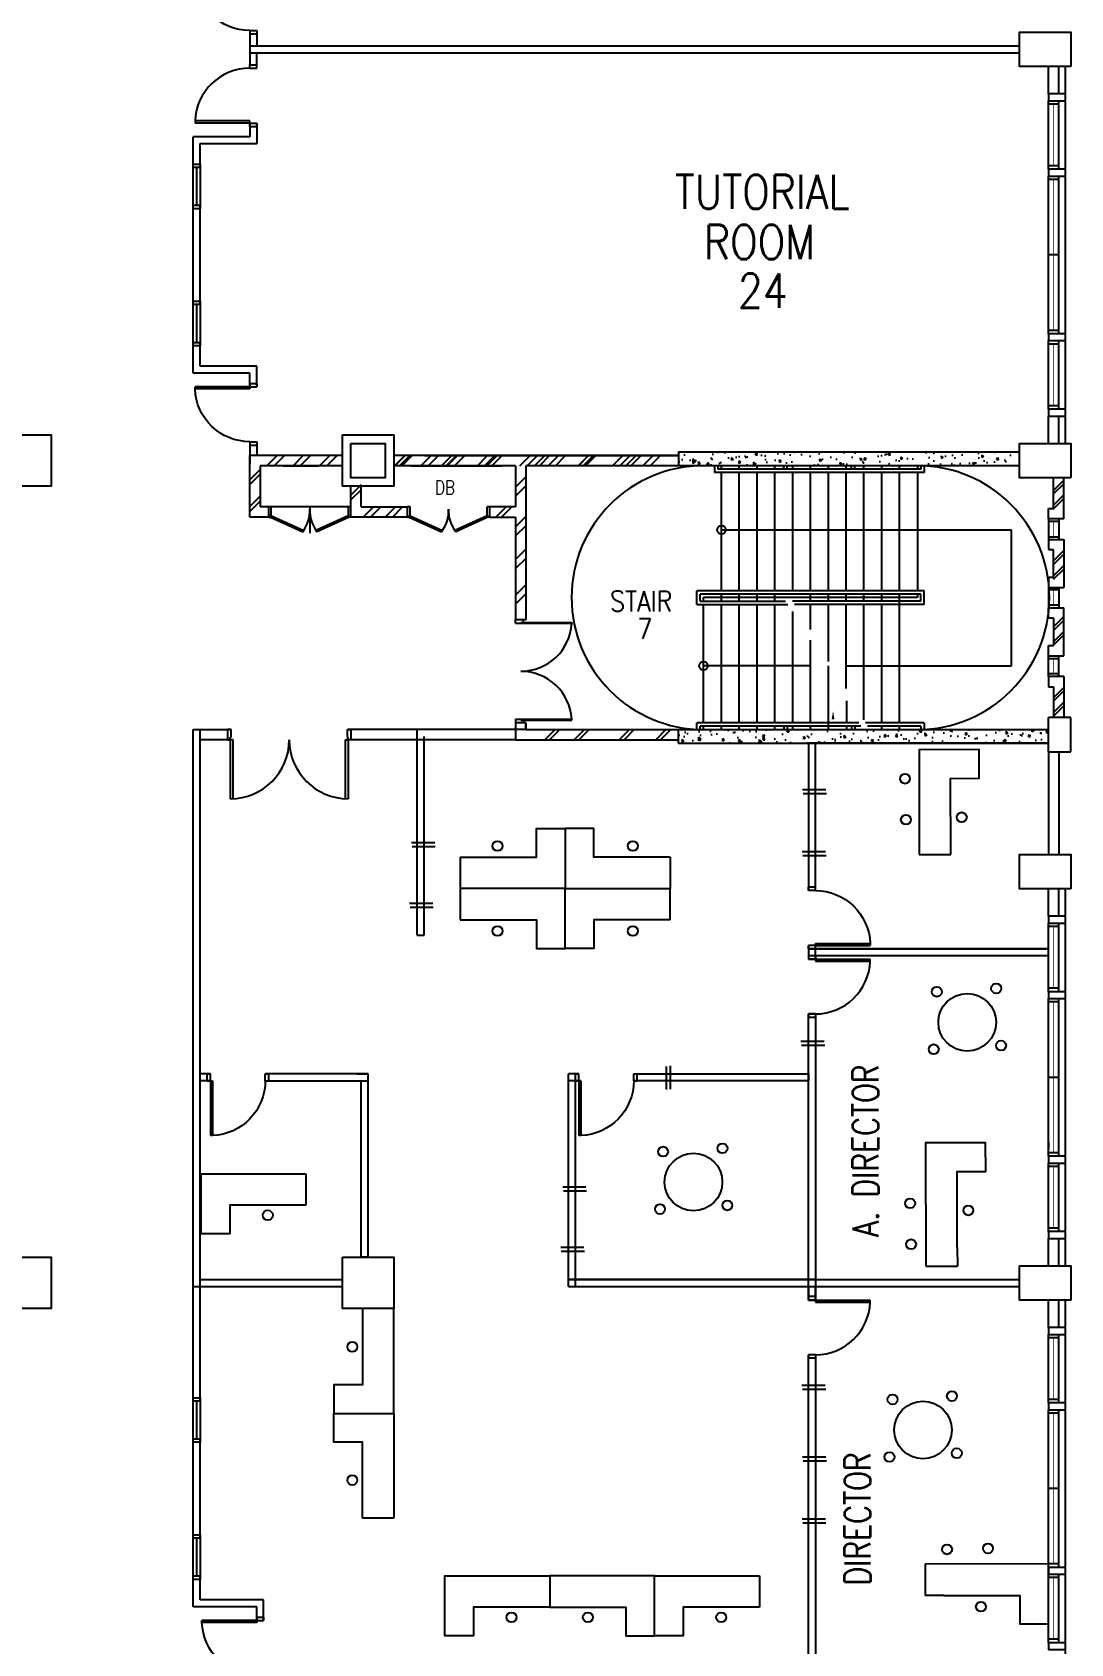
# Model space of a CAD drawing. Extents: x 2284769 to 2400769, y -845223 to -764674.
# Drawn here: x 2350620 to 2365769, y -831689 to -808174 of the extents above; entities that cross this region are included whole.
import ezdxf

# ---------------------------------------------------------------- set-up
doc = ezdxf.new("R2010")
doc.units = 0
doc.header["$LTSCALE"] = 10
doc.header["$MEASUREMENT"] = 0
doc.linetypes.add('DIVIDE', pattern=[1.25, 0.5, -0.25, 0, -0.25, 0, -0.25])
doc.layers.get('0').update_dxf_attribs({"linetype": 'CONTINUOUS'})
for name, color, linetype in [('COL', 3, 'CONTINUOUS'), ('DOOR', 5, 'CONTINUOUS'), ('DR', 7, 'CONTINUOUS'), ('H', 1, 'CONTINUOUS'), ('hatch', 7, 'CONTINUOUS'), ('LINE', 7, 'CONTINUOUS'), ('partition', 7, 'CONTINUOUS'), ('PL', 5, 'CONTINUOUS'), ('stair', 7, 'CONTINUOUS'), ('T25', 7, 'CONTINUOUS'), ('T50', 4, 'CONTINUOUS'), ('WALL', 2, 'CONTINUOUS'), ('WIN', 5, 'CONTINUOUS'), ('WP', 50, 'DIVIDE')]:
    doc.layers.add(name, color=color, linetype=linetype)
doc.styles.add('DIMTEXT', font='romans.shx', dxfattribs={"width": 0.8, "height": 400})
doc.styles.add('ROMANS', font='romans')
pattern_1 = [(95, (295872.48, 1160.54), (275.776, 231.40354), [37.5, -412.5]), (40, (295872.48, 1160.54), (-314.996084, 216.884075), [30, -330]), (145.4514, (295895.46, 1179.82), (-39.219734, 448.28764), [31.870095, -350.571056]), (91.1842, (295801.77, 1231.25), (435.8465, 318.80688), [56.25, -618.75]), (141.6356, (295838.1, 1257.8), (-13.94951, 674.85584), [47.80514, -525.8565]), (36.1842, (295801.77, 1231.25), (-13.95003, 674.85583), [45, -495]), (66, (295854.8, 1248.92), (353.385786, 68.69124), [37.5, -412.5]), (11, (295854.8, 1248.92), (-170.354297, 342.40422), [30, -330]), (116.4514, (295884.25, 1254.65), (183.03181, 411.09531), [31.870095, -350.571056]), (82.5, (295872.48, 1160.54), (-113.396593, 121.994909), [0, -326, 0, -335, 0, -331.25]), (52.5, (295872.48, 1160.54), (-46.436471, 232.454725), [0, -191, 0, -318.5, 0, -126.25]), (12.5, (295793.64, 1081.69), (196.709084, 180.760381), [0, -125, 0, -390, 0, -517.5]), (2.5, (295758.28, 1046.34), (170.794992, 241.579903), [0, -162.5, 0, -259, 0, -367.5])]

# ---------------------------------------------------------------- blocks, each defined once
blk = doc.blocks.new('FG')
at = {"layer": 'LINE', "linetype": 'Continuous'}
for points in [[(0, 0), (50, 0), (50, 100), (0, 100)], [(600, 0), (650, 0), (650, 100), (600, 100)]]:
    blk.add_lwpolyline(points, close=True, dxfattribs=at)
at = {"layer": 'LINE', "color": 5, "linetype": 'Continuous'}
for points in [[(600, 100), (50, 100)], [(50, 0), (600, 0)]]:
    blk.add_lwpolyline(points, dxfattribs=at)
at = {"layer": 'LINE', "color": 1, "linetype": 'Continuous'}
blk.add_lwpolyline([(50, 50), (600, 50)], dxfattribs=at)
blk = doc.blocks.new('D900')
at = {"layer": 'DOOR', "color": 7}
for p, q in [((50, 100), (50, 899)), ((80, 899), (50, 899)), ((80, 100), (80, 899)), ((0, 100), (0, 0)), ((0, 100), (50, 100)), ((0, 0), (50, 0)), ((50, 100), (50, 0)), ((50, 100), (80, 100)), ((850, 100), (850, 0)), ((850, 100), (900, 100)), ((850, 0), (900, 0)), ((900, 100), (900, 0))]:
    blk.add_line(p, q, dxfattribs=at)
blk.add_arc((50, 100), 800, 0, 87.8509, dxfattribs=at)
blk = doc.blocks.new('D1500-1')
at = {"layer": 'DR'}
for p, q in [((38, 77), (38, 821)), ((38, 821), (50, 820)), ((50, 0), (50, 820)), ((1462, 821), (1450, 820)), ((1450, 0), (1450, 820)), ((1462, 77), (1462, 821)), ((38, 115), (0, 115)), ((50, 0), (0, 0)), ((50, 77), (38, 77)), ((1450, 77), (1462, 77)), ((1462, 115), (1500, 115)), ((1450, 0), (1500, 0))]:
    blk.add_line(p, q, dxfattribs=at)
for centre, start, end in [((5, 77), 0.0238, 86.5289), ((1495, 77), 93.4711, 179.9762)]:
    blk.add_arc(centre, 745, start, end, dxfattribs=at)
blk = doc.blocks.new('DR-1800-B')
at = {"layer": 'DR'}
for p, q in [((-50, 0), (0, 0)), ((0, 0), (0, -150)), ((-1800, 0), (-1800, -150)), ((-1750, 0), (-1800, 0)), ((-1800, -150), (-1760, -150)), ((-1760, -150), (-1760, -110)), ((-1760, -110), (-1750, -110)), ((-1760, -150), (-1760, -1010)), ((-1720, -150), (-1760, -150)), ((-1750, -110), (-1750, 0)), ((-1720, -1009), (-1720, -150)), ((-80, -1009), (-80, -150)), ((-80, -150), (-40, -150)), ((-50, -110), (-50, 0)), ((-40, -110), (-50, -110)), ((-40, -150), (-40, -110)), ((-40, -150), (-40, -1010)), ((0, -150), (-40, -150))]:
    blk.add_line(p, q, dxfattribs=at)
for centre, start, end in [((-1760, -150), 270, 0), ((-40, -150), 180.0001, 270)]:
    blk.add_arc(centre, 860, start, end, dxfattribs=at)

msp = doc.modelspace()

# ---------------------------------------------------------------- hatches: boundary and pattern name
at = {"layer": 'hatch'}
h = msp.add_hatch(dxfattribs=at)
h.set_pattern_fill('AR-CONC', color=0, scale=50, angle=45, style=0)
h.set_pattern_definition(pattern_1)
h.paths.add_polyline_path([(2360049.4, -814299.1), (2365019.4, -814299.1), (2365019.4, -814499.1), (2360049.4, -814499.1)])
h = msp.add_hatch(dxfattribs=at)
h.set_pattern_fill('AR-CONC', color=0, scale=50, angle=45, style=0)
h.set_pattern_definition(pattern_1)
h.paths.add_polyline_path([(2360049.4, -818349.1), (2360049.4, -818549.1), (2365444.4, -818549.1), (2365444.4, -818349.1)])

# ---------------------------------------------------------------- linework, layer by layer
at = {"color": 0}
for p, q in [((2365694.4, -814174.1), (2365694.4, -808674.1)), ((2353794.4, -809499.1), (2353794.4, -809699.1)), ((2353894.4, -809499.1), (2353894.4, -809799.1)), ((2353794.4, -809699.1), (2352969.4, -809699.1)), ((2353794.4, -813149.1), (2352969.4, -813149.1)), ((2353894.4, -813049.1), (2353069.4, -813049.1)), ((2353794.4, -813349.1), (2353794.4, -813149.1)), ((2353894.4, -813349.1), (2353894.4, -813049.1)), ((2357669.4, -818349.1), (2357669.4, -818499.1)), ((2365694.4, -826174.1), (2365694.4, -820674.1)), ((2365694.4, -832174.1), (2365694.4, -826674.1)), ((2353894.4, -831149.1), (2352969.4, -831149.1)), ((2353994.4, -831049.1), (2353069.4, -831049.1)), ((2353894.4, -831349.1), (2353894.4, -831149.1)), ((2353994.4, -831149.1), (2353994.4, -831049.1)), ((2353994.4, -831349.1), (2353994.4, -831049.1))]:
    msp.add_line(p, q, dxfattribs=at)
at = {"linetype": 'Continuous', "ltscale": 0.6}
for p, q in [((2352969.4, -820374.1), (2352969.4, -818349.1)), ((2352969.4, -818349.1), (2353469.4, -818349.1)), ((2353069.4, -820474.1), (2353069.4, -818349.1)), ((2353069.4, -818499.1), (2353069.4, -818349.1)), ((2353069.4, -818349.1), (2353519.4, -818349.1)), ((2353509.4, -818499.1), (2353069.4, -818499.1)), ((2357669.4, -818499.1), (2355189.4, -818499.1)), ((2355189.4, -818499.1), (2355189.4, -818499.1)), ((2357819.4, -818349.1), (2355219.4, -818349.1)), ((2356237.4, -821351.2), (2356237.4, -818351.2)), ((2356337.4, -821351.2), (2356337.4, -818451.2)), ((2365444.4, -818549.1), (2361944.4, -818549.1)), ((2361944.4, -818549.1), (2362044.4, -818549.1)), ((2362044.4, -818549.1), (2361944.4, -818549.1)), ((2361944.4, -818549.1), (2361944.4, -820699.1)), ((2362044.4, -820699.1), (2362044.4, -818549.1)), ((2361856.4, -819222.8), (2362195.8, -819222.8)), ((2361865.3, -819281.4), (2362204.7, -819281.4)), ((2356151.5, -819997.7), (2356490.9, -819997.7)), ((2356160.4, -820056.3), (2356499.8, -820056.3)), ((2361850.8, -820127), (2362190.2, -820127)), ((2361859.7, -820185.7), (2362199.1, -820185.7)), ((2363560.1, -820173.4), (2364017.7, -820172)), ((2356864.5, -820211.2), (2356864.5, -821126.4)), ((2359923.6, -820211.2), (2359923.6, -820668.8)), ((2359923.6, -820211.2), (2359923.6, -820668.8)), ((2359923.6, -820211.2), (2359923.6, -820668.8)), ((2359923.6, -821126.4), (2359923.6, -820668.8)), ((2359923.6, -821126.4), (2359923.6, -820668.8)), ((2359923.6, -821126.4), (2359923.6, -820668.8)), ((2356122.1, -820880.3), (2356461.5, -820880.3)), ((2356131, -820939), (2356470.4, -820939)), ((2356237.4, -821351.2), (2356337.4, -821351.2)), ((2361944.4, -821499.1), (2361944.4, -821699.1)), ((2362044.4, -821499.1), (2361944.4, -821499.1)), ((2365444.4, -821549.1), (2361944.4, -821549.1)), ((2361944.4, -821549.1), (2365444.4, -821549.1)), ((2362044.4, -821699.1), (2362044.4, -821499.1)), ((2365444.4, -821649.1), (2361944.4, -821649.1)), ((2361944.4, -821699.1), (2362044.4, -821699.1)), ((2361944.4, -826674.1), (2361944.4, -822499.1)), ((2361944.4, -822499.1), (2362044.4, -822499.1)), ((2362044.4, -822499.1), (2362044.4, -826674.1)), ((2361832.2, -822896.4), (2362171.6, -822896.4)), ((2361841.2, -822955), (2362180.6, -822955)), ((2359866, -823264), (2359866, -823603.4)), ((2359924.6, -823255.1), (2359924.6, -823594.4)), ((2353219.4, -823374.1), (2353069.4, -823374.1)), ((2353219.4, -823374.1), (2353069.4, -823374.1)), ((2353219.4, -823474.1), (2353069.4, -823474.1)), ((2355519.4, -823374.1), (2354019.4, -823374.1)), ((2354069.4, -823474.1), (2355519.4, -823474.1)), ((2355355.4, -823374.1), (2355519.4, -823374.1)), ((2355419.4, -826049.1), (2355419.4, -823474.1)), ((2355519.4, -826049.1), (2355519.4, -823374.1)), ((2358444.4, -826474.1), (2358444.4, -823374.1)), ((2358594.4, -823374.1), (2358444.4, -823374.1)), ((2358624.4, -823474.1), (2358444.4, -823474.1)), ((2358544.4, -826474.1), (2358544.4, -823474.1)), ((2359394.4, -823374.1), (2361944.4, -823374.1)), ((2361944.4, -823474.1), (2359394.4, -823474.1)), ((2361944.4, -823374.1), (2361944.4, -823474.1)), ((2363651.9, -824380.2), (2363654.5, -826180.2)), ((2354612.8, -824830.7), (2354612.8, -825288.4)), ((2358358.5, -825020.6), (2358697.9, -825020.6)), ((2358367.4, -825079.2), (2358706.8, -825079.2)), ((2355519.4, -826049.1), (2355419.4, -826049.1)), ((2358329, -825903.2), (2358668.4, -825903.2)), ((2358338, -825961.9), (2358677.4, -825961.9)), ((2364114, -825908.4), (2364114.8, -826178.8)), ((2363654.5, -826180.2), (2364114.8, -826178.8)), ((2361944.4, -826374.1), (2358444.4, -826374.1)), ((2358444.4, -826374.1), (2358544.4, -826374.1)), ((2362044.4, -826374.1), (2361944.4, -826374.1)), ((2361944.4, -826474.1), (2361944.4, -826674.1)), ((2362044.4, -826674.1), (2362044.4, -826474.1)), ((2361944.4, -826674.1), (2362044.4, -826674.1)), ((2355894.4, -826799.1), (2355436.8, -826799.1)), ((2361944.4, -832374.1), (2361944.4, -827474.1)), ((2362044.4, -827474.1), (2362044.4, -832374.1)), ((2361848.3, -827916.8), (2362187.7, -827916.8)), ((2361857.3, -827975.4), (2362196.6, -827975.4)), ((2361855.6, -828961.2), (2362195, -828961.2)), ((2361864.5, -829019.9), (2362203.9, -829019.9)), ((2355894.4, -829858.3), (2355436.8, -829858.3)), ((2355894.4, -829858.3), (2355436.8, -829858.3)), ((2361850, -829865.5), (2362189.4, -829865.5)), ((2361858.9, -829924.1), (2362198.3, -829924.1)), ((2365444.4, -830524.1), (2363644.4, -830526.8)), ((2363644.4, -830526.8), (2363645.8, -830987.1)), ((2358168.4, -830698.2), (2358168.4, -831155.9)), ((2358168.4, -830698.2), (2358168.4, -831155.9)), ((2361227.6, -830698.2), (2361227.6, -831155.9)), ((2363916.2, -830986.3), (2363645.8, -830987.1))]:
    msp.add_line(p, q, dxfattribs=at)
at = {"color": 0}
msp.add_lwpolyline([(2353069.4, -809799.1), (2353894.4, -809799.1)], dxfattribs=at)
at = {"linetype": 'Continuous', "ltscale": 0.6}
for points in [[(2364017.7, -820172), (2364014.5, -819062.1), (2364432.2, -819060.9), (2364430.9, -818641.2), (2363555.6, -818643.8), (2363560.1, -820173.4)], [(2356864.5, -820211.2), (2357974.3, -820211.2), (2357974.3, -819793.4), (2358394, -819793.4), (2358394, -820668.8), (2356864.5, -820668.8)], [(2359923.6, -820211.2), (2358813.7, -820211.2), (2358813.7, -819793.4), (2358394, -819793.4), (2358394, -820668.8), (2359923.6, -820668.8)], [(2356864.5, -821126.4), (2357974.3, -821126.4), (2357974.3, -821544.2), (2358394, -821544.2), (2358394, -820668.8), (2356864.5, -820668.8)], [(2359923.6, -821126.4), (2358813.7, -821126.4), (2358813.7, -821544.2), (2358394, -821544.2), (2358394, -820668.8), (2359923.6, -820668.8)], [(2364114, -825908.4), (2364110.8, -824798.5), (2364528.5, -824797.3), (2364527.2, -824377.6), (2363651.9, -824380.2), (2363654.5, -826180.2)], [(2354612.8, -825288.4), (2353502.9, -825288.4), (2353502.9, -825706.1), (2353083.3, -825706.1), (2353083.3, -824830.7), (2354612.8, -824830.7)], [(2355436.8, -826799.1), (2355436.8, -827909), (2355019, -827909), (2355019, -828328.7), (2355894.4, -828328.7), (2355894.4, -826799.1)], [(2355436.8, -829858.3), (2355436.8, -828748.4), (2355019, -828748.4), (2355019, -828328.7), (2355894.4, -828328.7), (2355894.4, -829858.3)], [(2363916.2, -830986.3), (2365026.1, -830983), (2365027.3, -831400.7), (2365447, -831399.5), (2365444.4, -830524.1), (2363644.4, -830526.8)], [(2358168.4, -831155.9), (2357058.5, -831155.9), (2357058.5, -831573.6), (2356638.8, -831573.6), (2356638.8, -830698.2), (2358168.4, -830698.2)], [(2358168.4, -831155.9), (2359278.3, -831155.9), (2359278.3, -831573.6), (2359698, -831573.6), (2359698, -830698.2), (2358168.4, -830698.2)], [(2361227.6, -831155.9), (2360117.7, -831155.9), (2360117.7, -831573.6), (2359698, -831573.6), (2359698, -830698.2), (2361227.6, -830698.2)]]:
    msp.add_lwpolyline(points, dxfattribs=at)
at = {"color": 0, "ltscale": 0.6}
for centre, radius in [((2363351.9, -819066.6), 72.4), ((2363365.4, -819663.8), 72.4), ((2364178.9, -819629.1), 72.4), ((2357406.9, -820048.4), 72.4), ((2359381.1, -820048.4), 72.4), ((2357406.9, -821289.2), 72.4), ((2359381.1, -821289.2), 72.4), ((2364682.1, -822127.2), 72.4), ((2363815.5, -822175.2), 72.4), ((2364258.7, -822620), 420.4), ((2363770.5, -823014.7), 72.4), ((2364752.9, -822959.9), 72.4), ((2359822.2, -824507.8), 72.4), ((2360688.8, -824459.7), 72.4), ((2360265.4, -824952.5), 420.4), ((2354055.6, -825436.2), 72.4), ((2359777.2, -825347.2), 72.4), ((2360759.6, -825292.4), 72.4), ((2363426.6, -825262.8), 72.4), ((2364275.2, -825365.5), 72.4), ((2363440.1, -825860), 72.4), ((2355288.9, -827356.4), 72.4), ((2363169.7, -828124), 72.4), ((2363612.9, -828568.8), 420.4), ((2364036.3, -828076), 72.4), ((2363124.6, -828963.5), 72.4), ((2364107, -828908.7), 72.4), ((2355288.9, -829301), 72.4), ((2363964.6, -830312.4), 72.4), ((2364561.9, -830298.9), 72.4), ((2357611.1, -831303.8), 72.4), ((2358725.7, -831303.8), 72.4), ((2360670.3, -831303.8), 72.4), ((2364459.1, -831147.5), 72.4)]:
    msp.add_circle(centre, radius, dxfattribs=at)
at = {"layer": 'COL', "color": 0}
for p, q in [((2360049.4, -814299.1), (2365019.4, -814299.1)), ((2360049.4, -814299.1), (2360049.4, -814499.1)), ((2365019.4, -814499.1), (2360049.4, -814499.1)), ((2365444.4, -818674.1), (2365444.4, -818174.1)), ((2365769.4, -818174.1), (2365444.4, -818174.1)), ((2365769.4, -818674.1), (2365769.4, -818174.1)), ((2360049.4, -818349.1), (2365444.4, -818349.1)), ((2360049.4, -818549.1), (2360049.4, -818349.1)), ((2360049.4, -818549.1), (2365444.4, -818549.1)), ((2365444.4, -818674.1), (2365769.4, -818674.1))]:
    msp.add_line(p, q, dxfattribs=at)
for points in [[(2365769.4, -808674.1), (2365019.4, -808674.1), (2365019.4, -808174.1), (2365769.4, -808174.1)], [(2350144.4, -814049.1), (2350894.4, -814049.1), (2350894.4, -814799.1), (2350144.4, -814799.1)], [(2355144.4, -814049.1), (2355894.4, -814049.1), (2355894.4, -814799.1), (2355144.4, -814799.1)], [(2355269.4, -814174.1), (2355769.4, -814174.1), (2355769.4, -814674.1), (2355269.4, -814674.1)], [(2365769.4, -814674.1), (2365019.4, -814674.1), (2365019.4, -814174.1), (2365769.4, -814174.1)], [(2365769.4, -820674.1), (2365019.4, -820674.1), (2365019.4, -820174.1), (2365769.4, -820174.1)], [(2350144.4, -826049.1), (2350894.4, -826049.1), (2350894.4, -826799.1), (2350144.4, -826799.1)], [(2355144.4, -826049.1), (2355894.4, -826049.1), (2355894.4, -826799.1), (2355144.4, -826799.1)], [(2365769.4, -826674.1), (2365019.4, -826674.1), (2365019.4, -826174.1), (2365769.4, -826174.1)]]:
    msp.add_lwpolyline(points, close=True, dxfattribs=at)
at = {"layer": 'DOOR', "color": 0}
for p, q in [((2354069.4, -815249.1), (2354094.4, -815249.1)), ((2354094.4, -815249.1), (2354094.4, -815224.1)), ((2354094.4, -815224.1), (2354107.4, -815224.1)), ((2354108.2, -815228.3), (2354094.4, -815249.1)), ((2354094.4, -815249.1), (2354565.4, -815462.4)), ((2354107.4, -815224.1), (2354107.4, -815099.1)), ((2354108.2, -815228.3), (2354580.3, -815442.3)), ((2355230.6, -815228.3), (2354758.5, -815442.3)), ((2355244.4, -815249.1), (2354773.4, -815462.4)), ((2355230.6, -815228.3), (2355244.4, -815249.1)), ((2355231.4, -815224.1), (2355231.4, -815099.1)), ((2355269.4, -815099.1), (2355231.4, -815099.1)), ((2355244.4, -815224.1), (2355231.4, -815224.1)), ((2355244.4, -815249.1), (2355244.4, -815224.1)), ((2355269.4, -815249.1), (2355244.4, -815249.1)), ((2356093.3, -815249.1), (2356118.3, -815249.1)), ((2356131.3, -815099.1), (2356095.5, -815099.1)), ((2356118.3, -815249.1), (2356118.3, -815224.1)), ((2356118.3, -815224.1), (2356131.3, -815224.1)), ((2356132.1, -815228.3), (2356118.3, -815249.1)), ((2356118.3, -815249.1), (2356589.3, -815462.4)), ((2356131.3, -815224.1), (2356131.3, -815099.1)), ((2356132.1, -815228.3), (2356604.2, -815442.3)), ((2357254.5, -815228.3), (2356782.4, -815442.3)), ((2357268.3, -815249.1), (2356797.3, -815462.4)), ((2357254.5, -815228.3), (2357268.3, -815249.1)), ((2357255.3, -815224.1), (2357255.3, -815099.1)), ((2357293.3, -815099.1), (2357255.3, -815099.1)), ((2357268.3, -815224.1), (2357255.3, -815224.1)), ((2357268.3, -815249.1), (2357268.3, -815224.1)), ((2357293.3, -815249.1), (2357268.3, -815249.1))]:
    msp.add_line(p, q, dxfattribs=at)
for centre, start, end in [((2354172, -815155.4), 322.03455, 2.4491), ((2355166.8, -815155.4), 177.5509, 217.96545), ((2356195.9, -815155.4), 322.03455, 2.4491), ((2357190.7, -815155.4), 177.5509, 217.96545)]:
    msp.add_arc(centre, 499, start, end, dxfattribs=at)
at = {"layer": 'DR', "color": 0}
for p, q in [((2354670.5, -815099.1), (2354670.5, -815483.5)), ((2352969.4, -826474.1), (2352969.4, -820374.1)), ((2353069.4, -826374.1), (2353069.4, -820474.1)), ((2352969.4, -828149.1), (2352969.4, -826474.1)), ((2353069.4, -828149.1), (2353069.4, -826374.1)), ((2352969.4, -830149.1), (2352969.4, -828699.1)), ((2353069.4, -830149.1), (2353069.4, -828699.1)), ((2352969.4, -831149.1), (2352969.4, -830699.1)), ((2353069.4, -831049.1), (2353069.4, -830699.1))]:
    msp.add_line(p, q, dxfattribs=at)
at = {"layer": 'H', "color": 0}
for p, q in [((2353944.4, -814554.2), (2353794.4, -814704.2)), ((2356058.1, -814349.1), (2355908.1, -814499.1)), ((2356128.8, -814349.1), (2355978.8, -814499.1)), ((2356738.9, -814349.1), (2356588.9, -814499.1)), ((2356809.6, -814349.1), (2356659.6, -814499.1)), ((2357402.9, -814349.1), (2357252.9, -814499.1)), ((2357473.6, -814349.1), (2357323.6, -814499.1)), ((2358096.9, -814349.1), (2357946.9, -814499.1)), ((2358167.6, -814349.1), (2358017.6, -814499.1)), ((2358736.4, -814349.1), (2358586.4, -814499.1)), ((2358807.1, -814349.1), (2358657.1, -814499.1)), ((2359430.4, -814349.1), (2359280.4, -814499.1)), ((2359501.1, -814349.1), (2359351.1, -814499.1)), ((2353944.4, -814624.9), (2353794.4, -814774.9)), ((2355419.4, -814778.5), (2355269.4, -814928.5)), ((2365517.3, -814859.9), (2365667.3, -814709.9)), ((2365517.3, -814911.6), (2365667.3, -814761.6)), ((2353944.4, -814944.4), (2353794.4, -815094.4)), ((2353944.4, -815015.1), (2353794.4, -815165.1)), ((2355419.4, -814849.2), (2355269.4, -814999.2)), ((2365519.4, -815076.6), (2365669.4, -814926.6)), ((2365519.4, -815128.3), (2365669.4, -814978.3)), ((2365517.3, -815888.5), (2365667.3, -815738.5)), ((2365517.3, -815940.2), (2365667.3, -815790.2)), ((2365519.4, -816105.3), (2365669.4, -815955.3)), ((2365519.4, -816156.9), (2365669.4, -816006.9)), ((2365517.3, -816851), (2365667.3, -816701)), ((2365517.3, -816902.7), (2365667.3, -816752.7)), ((2365519.4, -817067.8), (2365669.4, -816917.8)), ((2365519.4, -817119.4), (2365669.4, -816969.4)), ((2365517.3, -817884.2), (2365667.3, -817734.2)), ((2365517.3, -817935.9), (2365667.3, -817785.9)), ((2365519.4, -818100.9), (2365669.4, -817950.9)), ((2365519.4, -818152.6), (2365669.4, -818002.6)), ((2358245.9, -818349.1), (2358095.9, -818499.1)), ((2358316.6, -818349.1), (2358166.6, -818499.1)), ((2358674.9, -818349.1), (2358524.9, -818499.1)), ((2358745.6, -818349.1), (2358595.6, -818499.1)), ((2359331.9, -818349.1), (2359181.9, -818499.1)), ((2359402.6, -818349.1), (2359252.6, -818499.1)), ((2359864.5, -818349.1), (2359714.5, -818499.1)), ((2359935.3, -818349.1), (2359785.3, -818499.1))]:
    msp.add_line(p, q, dxfattribs=at)
at = {"layer": 'hatch', "color": 0}
for p, q in [((2354042.7, -814499.1), (2354192.7, -814349.1)), ((2354148.7, -814499.1), (2354298.7, -814349.1)), ((2354424.5, -814499.1), (2354574.5, -814349.1)), ((2354530.6, -814499.1), (2354680.6, -814349.1)), ((2354809.8, -814499.1), (2354959.8, -814349.1)), ((2354915.8, -814499.1), (2355065.8, -814349.1)), ((2355906, -814499.1), (2356056, -814349.1)), ((2356012.1, -814499.1), (2356162.1, -814349.1)), ((2356287.9, -814499.1), (2356437.9, -814349.1)), ((2356393.9, -814499.1), (2356543.9, -814349.1)), ((2356673.1, -814499.1), (2356823.1, -814349.1)), ((2356779.2, -814499.1), (2356929.2, -814349.1)), ((2357112.9, -814499.1), (2357262.9, -814349.1)), ((2357219, -814499.1), (2357369, -814349.1)), ((2357734.5, -814499.1), (2357884.5, -814349.1)), ((2357840.6, -814499.1), (2357990.6, -814349.1)), ((2358144.8, -814499.1), (2358294.8, -814349.1)), ((2358250.9, -814499.1), (2358400.9, -814349.1)), ((2358584.6, -814499.1), (2358734.6, -814349.1)), ((2358690.7, -814499.1), (2358840.7, -814349.1)), ((2359086.9, -814499.1), (2359236.9, -814349.1)), ((2359193, -814499.1), (2359343, -814349.1)), ((2359526.7, -814499.1), (2359676.7, -814349.1)), ((2359632.8, -814499.1), (2359782.8, -814349.1)), ((2357819.4, -814660.9), (2357669.4, -814810.9)), ((2357819.4, -814793.3), (2357669.4, -814943.3)), ((2355269.4, -815099.1), (2354071.6, -815099.1)), ((2355447.4, -815249.1), (2355597.4, -815099.1)), ((2355553.4, -815249.1), (2355703.4, -815099.1)), ((2355766.9, -815249.1), (2355916.9, -815099.1)), ((2355873, -815249.1), (2356023, -815099.1)), ((2357383.3, -815249.1), (2357533.3, -815099.1)), ((2357464.4, -815249.1), (2357614.4, -815099.1)), ((2357819.4, -815242.3), (2357669.4, -815392.3)), ((2357819.4, -815374.7), (2357669.4, -815524.7)), ((2357819.4, -815718.6), (2357669.4, -815868.6)), ((2357819.4, -815851), (2357669.4, -816001)), ((2357819.4, -816237), (2357669.4, -816387)), ((2357819.4, -816369.4), (2357669.4, -816519.4))]:
    msp.add_line(p, q, dxfattribs=at)
at = {"layer": 'partition', "color": 0}
for p, q in [((2353794.4, -808199.1), (2353794.4, -808649.1)), ((2353894.4, -808199.1), (2353894.4, -808374.1)), ((2353794.4, -808374.1), (2365019.4, -808374.1)), ((2353794.4, -808474.1), (2365019.4, -808474.1)), ((2353894.4, -808649.1), (2353894.4, -808474.1)), ((2353794.4, -814199.1), (2353794.4, -814474.1)), ((2353894.4, -814199.1), (2353894.4, -814349.1)), ((2365444.4, -824374.1), (2365444.4, -824474.1)), ((2352969.4, -826474.1), (2355144.4, -826474.1)), ((2353069.4, -826374.1), (2355144.4, -826374.1)), ((2358444.4, -826374.1), (2365019.4, -826374.1)), ((2358444.4, -826474.1), (2365019.4, -826474.1))]:
    msp.add_line(p, q, dxfattribs=at)
at = {"layer": 'PL', "color": 0}
for p, q in [((2365444.4, -815274.1), (2365444.4, -815574.1)), ((2365594.4, -815312.1), (2365444.4, -815312.1)), ((2365594.4, -815274.1), (2365594.4, -815574.1)), ((2365444.4, -816274.1), (2365444.4, -816574.1)), ((2365594.4, -816312.1), (2365444.4, -816312.1)), ((2365594.4, -816274.1), (2365594.4, -816574.1)), ((2365594.4, -816536.1), (2365444.4, -816536.1)), ((2365443, -817574.1), (2365443, -817274.1)), ((2365594.4, -817574.1), (2365594.4, -817274.1)), ((2365594.4, -817536.1), (2365444.4, -817536.1))]:
    msp.add_line(p, q, dxfattribs=at)
at = {"layer": 'stair', "color": 0}
for p, q in [((2352969.4, -810149.1), (2352969.4, -809699.1)), ((2353069.4, -810149.1), (2353069.4, -809799.1)), ((2352969.4, -812149.1), (2352969.4, -810699.1)), ((2353069.4, -812149.1), (2353069.4, -810699.1)), ((2352969.4, -813149.1), (2352969.4, -812699.1)), ((2353069.4, -813049.1), (2353069.4, -812699.1)), ((2360573.1, -814499.1), (2360573.1, -814599.1)), ((2360623.1, -814499.1), (2360623.1, -814549.1)), ((2363583.1, -814549.1), (2360623.1, -814549.1)), ((2360673.1, -814549.1), (2360673.1, -814499.1)), ((2360933.1, -814549.1), (2360933.1, -814499.1)), ((2361193.1, -814549.1), (2361193.1, -814499.1)), ((2361453.1, -814549.1), (2361453.1, -814499.1)), ((2361584.8, -814549.1), (2361584.8, -814499.1)), ((2361634.8, -814549.1), (2361634.8, -814499.1)), ((2361713.1, -814549.1), (2361713.1, -814499.1)), ((2361973.1, -814549.1), (2361973.1, -814499.1)), ((2362233.1, -814549.1), (2362233.1, -814499.1)), ((2362493.1, -814549.1), (2362493.1, -814499.1)), ((2362571.4, -814549.1), (2362571.4, -814499.1)), ((2362621.4, -814549.1), (2362621.4, -814499.1)), ((2362753.1, -814549.1), (2362753.1, -814499.1)), ((2363013.1, -814549.1), (2363013.1, -814499.1)), ((2363273.1, -814549.1), (2363273.1, -814499.1)), ((2363533.1, -814499.1), (2363533.1, -814549.1)), ((2363583.1, -814499.1), (2363583.1, -814549.1)), ((2363633.1, -814499.1), (2363633.1, -814599.1)), ((2363633.1, -814599.1), (2360573.1, -814599.1)), ((2360673.1, -816324.1), (2360673.1, -814599.1)), ((2360933.1, -816324.1), (2360933.1, -814599.1)), ((2361193.1, -816324.1), (2361193.1, -814599.1)), ((2361453.1, -816324.1), (2361453.1, -814599.1)), ((2361713.1, -816324.1), (2361713.1, -814599.1)), ((2361973.1, -816324.1), (2361973.1, -814599.1)), ((2362233.1, -816324.1), (2362233.1, -814599.1)), ((2362493.1, -816324.1), (2362493.1, -814599.1)), ((2362753.1, -816324.1), (2362753.1, -814599.1)), ((2363013.1, -816324.1), (2363013.1, -814599.1)), ((2363273.1, -816324.1), (2363273.1, -814599.1)), ((2363533.1, -814599.1), (2363533.1, -816324.1)), ((2360673.1, -815436.6), (2364905.7, -815436.6)), ((2364905.7, -817420.7), (2364905.7, -815436.6)), ((2363633.1, -816324.1), (2360313.1, -816324.1)), ((2360313.1, -816524.1), (2360313.1, -816324.1)), ((2363583.1, -816374.1), (2360363.1, -816374.1)), ((2360363.1, -816474.1), (2360363.1, -816374.1)), ((2360708.1, -816424.1), (2360413.1, -816424.1)), ((2360413.1, -816474.1), (2360413.1, -816424.1)), ((2360673.1, -816424.1), (2360673.1, -816374.1)), ((2363533.1, -816424.1), (2360673.1, -816424.1)), ((2360673.1, -816474.1), (2360673.1, -816424.1)), ((2360933.1, -816424.1), (2360933.1, -816374.1)), ((2360933.1, -816474.1), (2360933.1, -816424.1)), ((2361193.1, -816424.1), (2361193.1, -816374.1)), ((2361193.1, -816424.1), (2361193.1, -816374.1)), ((2361193.1, -816474.1), (2361193.1, -816424.1)), ((2361453.1, -816424.1), (2361453.1, -816374.1)), ((2361453.1, -816424.1), (2361453.1, -816374.1)), ((2361453.1, -816474.1), (2361453.1, -816424.1)), ((2363533.1, -816424.1), (2361733.7, -816424.1)), ((2361973.1, -816424.1), (2361973.1, -816374.1)), ((2361973.1, -816474.1), (2361973.1, -816424.1)), ((2361973.1, -816474.1), (2361973.1, -816428.5)), ((2362233.1, -816424.1), (2362233.1, -816374.1)), ((2362233.1, -816474.1), (2362233.1, -816424.1)), ((2362233.1, -816474.1), (2362233.1, -816424.1)), ((2362493.1, -816424.1), (2362493.1, -816374.1)), ((2362493.1, -816474.1), (2362493.1, -816424.1)), ((2362493.1, -816474.1), (2362493.1, -816424.1)), ((2362753.1, -816424.1), (2362753.1, -816374.1)), ((2362753.1, -816474.1), (2362753.1, -816424.1)), ((2362753.1, -816474.1), (2362753.1, -816424.1)), ((2363013.1, -816424.1), (2363013.1, -816374.1)), ((2363013.1, -816474.1), (2363013.1, -816424.1)), ((2363013.1, -816474.1), (2363013.1, -816424.1)), ((2363273.1, -816424.1), (2363273.1, -816374.1)), ((2363273.1, -818249.1), (2363273.1, -816374.1)), ((2363273.1, -816474.1), (2363273.1, -816424.1)), ((2363273.1, -816474.1), (2363273.1, -816424.1)), ((2363533.1, -816374.1), (2363533.1, -816424.1)), ((2363583.1, -816474.1), (2363583.1, -816374.1)), ((2363633.1, -816524.1), (2363633.1, -816324.1)), ((2360313.1, -816524.1), (2361640.1, -816524.1)), ((2360363.1, -816474.1), (2361608.2, -816474.1)), ((2360413.1, -818249.1), (2360413.1, -816524.1)), ((2360673.1, -818249.1), (2360673.1, -816524.1)), ((2360933.1, -818249.1), (2360933.1, -816524.1)), ((2361193.1, -818249.1), (2361193.1, -816524.1)), ((2361453.1, -818249.1), (2361453.1, -816524.1)), ((2363583.1, -816474.1), (2361708.8, -816474.1)), ((2361713.1, -818249.1), (2361713.1, -816626.8)), ((2363633.1, -816524.1), (2361740.8, -816524.1)), ((2361973.1, -816887.7), (2361973.1, -816524.1)), ((2362233.1, -817356), (2362233.1, -816524.1)), ((2362493.1, -817752.5), (2362493.1, -816524.1)), ((2362753.1, -818207.4), (2362753.1, -816524.1)), ((2363013.1, -818249.1), (2363013.1, -816524.1)), ((2361973.1, -818249.1), (2361973.1, -817046)), ((2361973.1, -817420.7), (2360413.1, -817420.7)), ((2362233.1, -818349.1), (2362233.1, -817418)), ((2362493.1, -817420.7), (2364905.7, -817420.7)), ((2362500.6, -818249.1), (2362500.6, -817928.4)), ((2360313.1, -818349.1), (2360313.1, -818249.1)), ((2362676.4, -818249.1), (2360313.1, -818249.1)), ((2360363.1, -818349.1), (2360363.1, -818299.1)), ((2362705, -818299.1), (2360363.1, -818299.1)), ((2360413.1, -818349.1), (2360413.1, -818299.1)), ((2360673.1, -818349.1), (2360673.1, -818299.1)), ((2360933.1, -818349.1), (2360933.1, -818299.1)), ((2361193.1, -818349.1), (2361193.1, -818299.1)), ((2361453.1, -818349.1), (2361453.1, -818299.1)), ((2361584.8, -818299.1), (2361584.8, -818349.1)), ((2361634.8, -818299.1), (2361634.8, -818349.1)), ((2361713.1, -818349.1), (2361713.1, -818299.1)), ((2361973.1, -818349.1), (2361973.1, -818299.1)), ((2362500.6, -818349.1), (2362500.6, -818299.1)), ((2362571.4, -818299.1), (2362571.4, -818349.1)), ((2362621.4, -818299.1), (2362621.4, -818349.1)), ((2363633.1, -818249.1), (2362776.9, -818249.1)), ((2363583.1, -818299.1), (2362805.5, -818299.1)), ((2363013.1, -818349.1), (2363013.1, -818299.1)), ((2363273.1, -818349.1), (2363273.1, -818299.1)), ((2363583.1, -818299.1), (2363583.1, -818349.1)), ((2363633.1, -818249.1), (2363633.1, -818349.1))]:
    msp.add_line(p, q, dxfattribs=at)
for centre in [(2360673.1, -815436.6), (2360413.1, -817420.7)]:
    msp.add_circle(centre, 62.5, dxfattribs=at)
for centre, start, end in [((2360413.1, -816424.1), 90, 270), ((2363533.1, -816424.1), 270, 90)]:
    msp.add_arc(centre, 1925, start, end, dxfattribs=at)
at = {"layer": 'WALL', "color": 0}
for p, q in [((2365444.4, -809074.1), (2365444.4, -808674.1)), ((2365594.4, -809074.1), (2365594.4, -808674.1)), ((2365444.4, -814174.1), (2365444.4, -813774.1)), ((2365594.4, -814174.1), (2365594.4, -813774.1)), ((2355144.4, -814349.1), (2353794.4, -814349.1)), ((2353794.4, -815249.1), (2353794.4, -814349.1)), ((2353944.4, -814499.1), (2353944.4, -815099.1)), ((2355144.4, -814499.1), (2353944.4, -814499.1)), ((2354281.1, -814502.2), (2354790.5, -814502.2)), ((2360049.4, -814349.1), (2355894.4, -814349.1)), ((2357669.4, -814499.1), (2355894.4, -814499.1)), ((2356144.4, -814499.1), (2357469.4, -814499.1)), ((2356344.4, -814349.1), (2360049.4, -814349.1)), ((2357669.4, -814499.1), (2357669.4, -815099.1)), ((2360049.4, -814499.1), (2357819.4, -814499.1)), ((2357819.4, -814499.1), (2357819.4, -816749.1)), ((2353944.4, -814674.1), (2353944.4, -815099.1)), ((2365669.4, -815274.1), (2365669.4, -814674.1)), ((2355269.4, -815249.1), (2355269.4, -814799.1)), ((2355419.4, -815099.1), (2355419.4, -814799.1)), ((2354071.6, -815249.1), (2353794.4, -815249.1)), ((2354071.6, -815099.1), (2353944.4, -815099.1)), ((2354071.6, -815249.1), (2354071.6, -815099.1)), ((2356095.5, -815249.1), (2355269.4, -815249.1)), ((2355419.4, -815099.1), (2356095.5, -815099.1)), ((2356095.5, -815249.1), (2356095.5, -815099.1)), ((2357669.4, -815099.1), (2357293.3, -815099.1)), ((2357293.3, -815249.1), (2357293.3, -815099.1)), ((2357293.3, -815249.1), (2357669.4, -815249.1)), ((2357529.4, -815249.1), (2357669.4, -815249.1)), ((2357669.4, -815249.1), (2357669.4, -816749.1)), ((2365444.4, -815124.1), (2365519.4, -815124.1)), ((2365444.4, -815274.1), (2365444.4, -815124.1)), ((2365669.4, -815274.1), (2365444.4, -815274.1)), ((2365444.4, -815574.1), (2365444.4, -815724.1)), ((2365444.4, -815574.1), (2365669.4, -815574.1)), ((2365444.4, -815724.1), (2365519.4, -815724.1)), ((2365519.4, -816124.1), (2365519.4, -815724.1)), ((2365669.4, -815574.1), (2365669.4, -816274.1)), ((2365444.4, -816124.1), (2365519.4, -816124.1)), ((2365669.4, -817274.1), (2365669.4, -816574.1)), ((2357819.4, -816749.1), (2357669.4, -816749.1)), ((2365519.4, -816724.1), (2365444.4, -816724.1)), ((2365519.4, -816724.1), (2365519.4, -817124.1)), ((2365444.4, -817274.1), (2365444.4, -817124.1)), ((2365444.4, -817124.1), (2365519.4, -817124.1)), ((2365444.4, -817274.1), (2365669.4, -817274.1)), ((2365669.4, -817574.1), (2365444.4, -817574.1)), ((2365444.4, -817574.1), (2365444.4, -817724.1)), ((2365669.4, -817574.1), (2365669.4, -818174.1)), ((2365444.4, -817724.1), (2365519.4, -817724.1)), ((2365519.4, -817724.1), (2365519.4, -818174.1)), ((2357669.4, -818249.1), (2357669.4, -818349.1)), ((2357819.4, -818249.1), (2357669.4, -818249.1)), ((2357669.4, -818249.1), (2357669.4, -818349.1)), ((2357819.4, -818349.1), (2357819.4, -818249.1)), ((2357819.4, -818249.1), (2357819.4, -818349.1)), ((2357669.4, -818499.1), (2360049.4, -818499.1)), ((2357819.4, -818349.1), (2360049.4, -818349.1)), ((2365444.4, -818674.1), (2365446.2, -820174.1)), ((2365596.2, -818674.1), (2365596.2, -820174.1)), ((2365444.4, -821074.1), (2365444.4, -820674.1)), ((2365594.4, -821074.1), (2365594.4, -820674.1)), ((2365444.4, -826174.1), (2365444.4, -825774.1)), ((2365594.4, -826174.1), (2365594.4, -825774.1)), ((2365444.4, -827074.1), (2365444.4, -826674.1)), ((2365594.4, -827074.1), (2365594.4, -826674.1))]:
    msp.add_line(p, q, dxfattribs=at)
for points in [[(2365694.4, -809074.1), (2365444.4, -809074.1), (2365444.4, -809174.1), (2365694.4, -809174.1)], [(2365694.4, -810174.1), (2365444.4, -810174.1), (2365444.4, -810274.1), (2365694.4, -810274.1)], [(2365694.4, -812574.1), (2365444.4, -812574.1), (2365444.4, -812674.1), (2365694.4, -812674.1)], [(2365694.4, -813674.1), (2365444.4, -813674.1), (2365444.4, -813774.1), (2365694.4, -813774.1)], [(2365694.4, -821074.1), (2365444.4, -821074.1), (2365444.4, -821174.1), (2365694.4, -821174.1)], [(2365694.4, -822174.1), (2365444.4, -822174.1), (2365444.4, -822274.1), (2365694.4, -822274.1)], [(2365694.4, -824574.1), (2365444.4, -824574.1), (2365444.4, -824674.1), (2365694.4, -824674.1)], [(2365694.4, -825674.1), (2365444.4, -825674.1), (2365444.4, -825774.1), (2365694.4, -825774.1)], [(2365694.4, -827074.1), (2365444.4, -827074.1), (2365444.4, -827174.1), (2365694.4, -827174.1)], [(2365694.4, -828174.1), (2365444.4, -828174.1), (2365444.4, -828274.1), (2365694.4, -828274.1)], [(2365694.4, -830574.1), (2365444.4, -830574.1), (2365444.4, -830674.1), (2365694.4, -830674.1)], [(2365694.4, -831674.1), (2365444.4, -831674.1), (2365444.4, -831774.1), (2365694.4, -831774.1)]]:
    msp.add_lwpolyline(points, close=True, dxfattribs=at)
for points in [[(2365519.4, -815124.1), (2365519.4, -814674.1)], [(2365444.4, -816124.1), (2365444.4, -816274.1), (2365669.4, -816274.1)], [(2365444.4, -816724.1), (2365444.4, -816574.1), (2365669.4, -816574.1)]]:
    msp.add_lwpolyline(points, dxfattribs=at)
at = {"layer": 'WIN', "color": 0}
for p, q in [((2365444.4, -810174.1), (2365444.4, -809174.1)), ((2365594.4, -809224.1), (2365444.4, -809224.1)), ((2365594.4, -810174.1), (2365594.4, -809174.1)), ((2365594.4, -810124.1), (2365444.4, -810124.1)), ((2365444.4, -812574.1), (2365444.4, -810274.1)), ((2365594.4, -810324.1), (2365444.4, -810324.1)), ((2365594.4, -812574.1), (2365594.4, -810274.1)), ((2365594.4, -811424.1), (2365444.4, -811424.1)), ((2365594.4, -812524.1), (2365444.4, -812524.1)), ((2365444.4, -813674.1), (2365444.4, -812674.1)), ((2365594.4, -813674.1), (2365594.4, -812674.1)), ((2365594.4, -812724.1), (2365444.4, -812724.1)), ((2365594.4, -813624.1), (2365444.4, -813624.1)), ((2365444.4, -815536.1), (2365594.4, -815536.1)), ((2365444.4, -815724.1), (2365519.4, -815724.1)), ((2365444.4, -817312.1), (2365594.4, -817312.1)), ((2365444.4, -822174.1), (2365444.4, -821174.1)), ((2365594.4, -821224.1), (2365444.4, -821224.1)), ((2365594.4, -822174.1), (2365594.4, -821174.1)), ((2365594.4, -822124.1), (2365444.4, -822124.1)), ((2365444.4, -824574.1), (2365444.4, -822274.1)), ((2365594.4, -824574.1), (2365594.4, -822274.1)), ((2365594.4, -822324.1), (2365444.4, -822324.1)), ((2365594.4, -823424.1), (2365444.4, -823424.1)), ((2365594.4, -824524.1), (2365444.4, -824524.1)), ((2365444.4, -825674.1), (2365444.4, -824674.1)), ((2365594.4, -825674.1), (2365594.4, -824674.1)), ((2365594.4, -824724.1), (2365444.4, -824724.1)), ((2365594.4, -825624.1), (2365444.4, -825624.1)), ((2365444.4, -828174.1), (2365444.4, -827174.1)), ((2365594.4, -827224.1), (2365444.4, -827224.1)), ((2365594.4, -828174.1), (2365594.4, -827174.1)), ((2365594.4, -828124.1), (2365444.4, -828124.1)), ((2365444.4, -830574.1), (2365444.4, -828274.1)), ((2365594.4, -828324.1), (2365444.4, -828324.1)), ((2365594.4, -830574.1), (2365594.4, -828274.1)), ((2365594.4, -829424.1), (2365444.4, -829424.1)), ((2365594.4, -830524.1), (2365444.4, -830524.1)), ((2365444.4, -831674.1), (2365444.4, -830674.1)), ((2365594.4, -830724.1), (2365444.4, -830724.1)), ((2365594.4, -831674.1), (2365594.4, -830674.1)), ((2365594.4, -831624.1), (2365444.4, -831624.1))]:
    msp.add_line(p, q, dxfattribs=at)
at = {"layer": 'WIN', "color": 0, "const_width": 10, "flags": 128}
for points in [[(2365519.4, -810124.1), (2365519.4, -809224.1)], [(2365519.4, -812524.1), (2365519.4, -810324.1)], [(2365519.4, -812724.1), (2365519.4, -813624.1)], [(2365519.4, -815312.1), (2365519.4, -815536.1)], [(2365519.4, -816312.1), (2365519.4, -816536.1)], [(2365519.4, -817536.1), (2365519.4, -817312.1)], [(2365519.4, -822124.1), (2365519.4, -821224.1)], [(2365519.4, -824524.1), (2365519.4, -822324.1)], [(2365519.4, -824724.1), (2365519.4, -825624.1)], [(2365519.4, -828124.1), (2365519.4, -827224.1)], [(2365519.4, -830524.1), (2365519.4, -828324.1)], [(2365519.4, -830724.1), (2365519.4, -831624.1)]]:
    msp.add_lwpolyline(points, dxfattribs=at)
at = {"layer": 'WP', "color": 0}
msp.add_solid([(2362281, -818202.1), (2362322.6, -818202.1), (2362301.8, -818077.1)], dxfattribs=at)

# ---------------------------------------------------------------- block references
at = {"color": 0, "rotation": 270}
msp.add_blockref('D1500-1', (2357669.4, -816749.1), dxfattribs=at)
at = {"layer": 'LINE', "color": 0, "xscale": -1, "rotation": 270}
for p in [(2352969.4, -810749.1), (2352969.4, -812749.1), (2352969.4, -828749.1), (2352969.4, -830749.1)]:
    msp.add_blockref('FG', p, dxfattribs=at)
at = {"layer": 'stair', "color": 0, "xscale": -1}
for p, rotation in [((2353894.4, -807299.1), 90), ((2353894.4, -813299.1), 90.00000002668041), ((2361944.4, -821549.1), 269.9999991462263), ((2353169.4, -823374.1), 179.9999991462264), ((2358544.4, -823374.1), 179.9999991462264), ((2353994.4, -831299.1), 90)]:
    msp.add_blockref('D900', p, dxfattribs=dict(at, rotation=rotation))
at = {"layer": 'stair', "color": 0}
for p, rotation in [((2353894.4, -809549.1), 90), ((2361944.4, -821649.1), 269.9999991995872), ((2361944.4, -826624.1), 269.9999991995872)]:
    msp.add_blockref('D900', p, dxfattribs=dict(at, rotation=rotation))
at = {"layer": 'WALL', "color": 0, "rotation": 359.9999999733196}
msp.add_blockref('DR-1800-B', (2355269.4, -818349.1), dxfattribs=at)

# ---------------------------------------------------------------- texts
at = {"layer": 'T25', "color": 0, "style": 'ROMANS', "width": 0.8}
msp.add_text('DB', height=200, dxfattribs=at).set_placement((2356496.8, -814917.2))
at = {"layer": 'T50', "color": 0, "style": 'ROMANS', "width": 0.85}
for s, height, p in [('TUTORIAL', 500, (2359993.8, -810753)), ('ROOM', 500, (2360419.2, -811485.6)), ('24', 500, (2360913.2, -812196.4)), ('STAIR', 300, (2359048.6, -816627.7)), ('7', 300, (2359447.9, -817027.6))]:
    msp.add_text(s, height=height, dxfattribs=at).set_placement(p)
at = {"layer": 'T50', "style": 'DIMTEXT', "width": 0.8}
for s, p in [('A. DIRECTOR', (2362966.1, -825749.7)), ('DIRECTOR', (2362849.6, -830836.9))]:
    msp.add_text(s, height=380, rotation=90, dxfattribs=at).set_placement(p)

doc.saveas('drawing.dxf')
